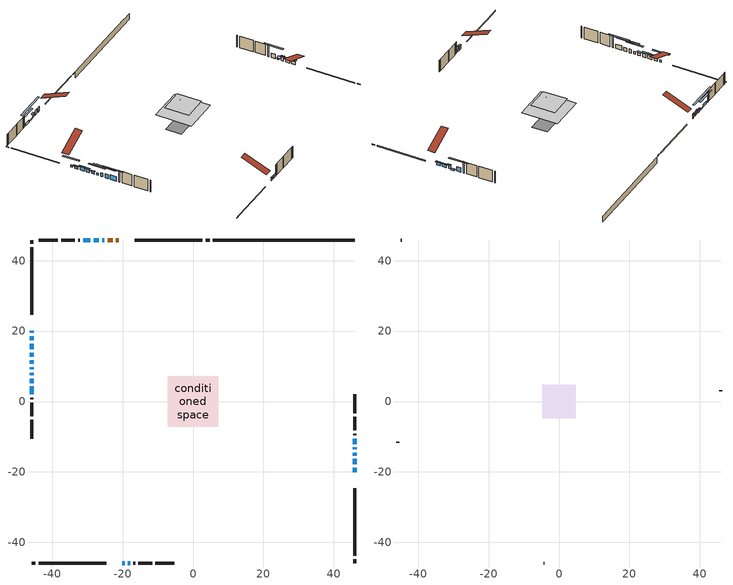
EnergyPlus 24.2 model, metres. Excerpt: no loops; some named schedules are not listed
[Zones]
conditioned space
 floor outside (Floor1 construction): -2.18,-2.18 -2.18,2.18 2.18,2.18 2.18,-2.18 z0.61
 floor outside (Floor2 construction): -0.61,-0.61 -0.61,0.61 0.61,0.61 0.61,-0.61 z0.61
 floor adiabatic (AdiabaticFloorConstruction): -7.11,-7.11 -7.11,7.11 7.11,7.11 7.11,-7.11 z3.05
 floor foundation (Slab1 construction): -7.05,-3.01 -7.05,3.01 7.05,3.01 7.05,-3.01 z-1.83
 wall outside (RimJoist1 construction): 4.72,45.88 3.6,45.88 / -45.88,-45.88 -44.76,-45.88 / -45.88,45.88 -45.88,44.76 / 45.88,-45.88 45.88,-44.76 z0.61:0.91
 wall outside (RimJoist2 construction): 2.67,45.88 -16.52,45.88 / -43.83,-45.88 -24.64,-45.88 / -45.88,43.83 -45.88,24.64 / 45.88,-43.83 45.88,-24.64 z0.61:0.91
 wall outside (AdiabaticWallConstruction 1): -21.1,45.88 -21.92,45.88 / -22.85,45.88 -24.27,45.88 z0.61:2.64
 wall outside (AdiabaticWallConstruction): -45.88,20.07 -45.88,19.5 z0.61:1.58; 45.88,-20.06 45.88,-18.79 / 45.88,-17.87 45.88,-16.32 / -20.07,-45.88 -19.43,-45.88 / -25.19,45.88 -25.83,45.88 z0.61:1.85; 45.88,-15.39 45.88,-14.55 / -45.88,16.41 -45.88,14.83 / -45.88,13.9 -45.88,12.66 / -45.88,8.2 -45.88,7.41 / -45.88,6.48 -45.88,5.24 z0.61:2.16; -18.5,-45.88 -17.87,-45.88 / -45.88,18.58 -45.88,17.33 / -45.88,11.73 -45.88,10.69 / -29.13,45.88 -31.22,45.88 / -45.88,9.76 -45.88,9.12 z0.61:1.65; 45.88,-13.62 45.88,-13.03 z0.61:0.87; -26.76,45.88 -28.21,45.88 z0.61:0.99; 45.88,-12.11 45.88,-10.56 / -45.88,4.31 -45.88,2.02 z0.61:2.44
 wall outside (Wall1 construction): -32.15,45.88 -32.64,45.88 / -16.94,-45.88 -16.45,-45.88 / -45.88,1.09 -45.88,0.61 / 45.88,-9.63 45.88,-9.14 z0.61:5.49
 wall outside (Wall2 construction): -33.56,45.88 -37.48,45.88 / -15.52,-45.88 -11.6,-45.88 / -45.88,-0.32 -45.88,-4.24 / 45.88,-8.22 45.88,-4.3 z0.61:5.49
 wall outside (Wall3 construction): -38.41,45.88 -43.81,45.88 / -10.67,-45.88 -5.28,-45.88 / -45.88,-5.17 -45.88,-10.57 / 45.88,-3.37 45.88,2.03 z0.61:5.49
 wall foundation (FoundationWall1 construction): 5.65,45.88,-1.83 5.65,45.88,0.61 41.86,45.88,0.61 41.86,45.88,0.47 45.88,45.88,0.47 45.88,45.88,-1.83
 window (WindowConstruction 16): -45.88,20.06 -45.88,19.51 z0.61:1.58
 window (WindowConstruction 6): 45.88,-20.06 45.88,-18.8 z0.61:1.85
 window (WindowConstruction 7): 45.88,-17.87 45.88,-16.32 z0.61:1.85
 window (WindowConstruction 8): 45.88,-15.39 45.88,-14.55 z0.61:2.16
 window (WindowConstruction 9): -20.06,-45.88 -19.43,-45.88 z0.61:1.85
 window (WindowConstruction 10): -18.5,-45.88 -17.87,-45.88 z0.61:1.65
 window (WindowConstruction 11): -45.88,18.58 -45.88,17.33 z0.61:1.65
 window (WindowConstruction 12): -45.88,16.4 -45.88,14.83 z0.61:2.16
 window (WindowConstruction 13): -45.88,13.9 -45.88,12.66 z0.61:2.16
 window (WindowConstruction 17): 45.88,-13.62 45.88,-13.04 z0.61:0.86
 window (WindowConstruction 14): -45.88,11.73 -45.88,10.69 z0.61:1.65
 window (WindowConstruction 15): -25.19,45.88 -25.83,45.88 z0.61:1.85
 window (WindowConstruction 18): -26.76,45.88 -28.21,45.88 z0.61:0.99
 window (WindowConstruction): 45.88,-12.11 45.88,-10.56 z0.61:2.44
 window (WindowConstruction 1): -29.14,45.88 -31.22,45.88 z0.61:1.65
 window (WindowConstruction 2): -45.88,9.76 -45.88,9.12 z0.61:1.65
 window (WindowConstruction 3): -45.88,8.2 -45.88,7.41 z0.61:2.16
 window (WindowConstruction 4): -45.88,6.48 -45.88,5.24 z0.61:2.16
 window (WindowConstruction 5): -45.88,4.31 -45.88,2.02 z0.61:2.44
 door (Door): -21.1,45.88 -21.92,45.88 z0.61:2.64
 door (Door 1): -22.85,45.88 -24.27,45.88 z0.61:2.64
 ceiling adiabatic (AdiabaticFloorConstruction): 7.11,-7.11 7.11,7.11 -7.11,7.11 -7.11,-7.11 z3.05
attic - vented
 floor to conditioned space (Floor3 construction Reversed): -4.75,-4.75 -4.75,4.75 4.75,4.75 4.75,-4.75 z5.49
 floor to conditioned space (Floor4 construction Reversed): -2.18,-2.18 -2.18,2.18 2.18,2.18 2.18,-2.18 z5.49
 wall outside (Wall4 construction): -44.74,45.88 -44.95,45.88 / -4.35,-45.88 -4.14,-45.88 / -45.88,-11.5 -45.88,-11.71 / 45.88,2.96 45.88,3.17 z0.61:5.49
 roof outside (Roof1 construction): -20.17,45.88,5.49 -20.17,35.84,9.67 -17.45,35.84,9.67 -17.45,45.88,5.49; -20.99,-45.88,5.49 -20.99,-35.84,9.67 -23.71,-35.84,9.67 -23.71,-45.88,5.49; -45.88,20.99,5.49 -35.84,20.99,9.67 -35.84,23.71,9.67 -45.88,23.71,5.49; 45.88,-20.99,5.49 35.84,-20.99,9.67 35.84,-23.71,9.67 45.88,-23.71,5.49
shading: -45.88,16.46 -45.88,23.11 -46.49,23.11 -46.49,16.46 z4.63; 45.88,-18.5 45.88,-20.36 46.49,-20.36 46.49,-18.5 z2.15; 45.88,-16.02 45.88,-18.17 46.49,-18.17 46.49,-16.02 z2.15; 45.88,-14.25 45.88,-15.69 46.49,-15.69 46.49,-14.25 z2.46; -19.13,-45.88 -20.36,-45.88 -20.36,-46.49 -19.13,-46.49 z2.15; -17.57,-45.88 -18.8,-45.88 -18.8,-46.49 -17.57,-46.49 z1.95; -45.88,17.04 -45.88,18.88 -46.49,18.88 -46.49,17.04 z1.95; -45.88,14.53 -45.88,16.7 -46.49,16.7 -46.49,14.53 z2.46; -45.88,12.36 -45.88,14.2 -46.49,14.2 -46.49,12.36 z2.46; 45.88,-12.74 45.88,-13.92 47.1,-13.92 47.1,-12.74 z1.16; -45.88,10.39 -45.88,12.03 -46.49,12.03 -46.49,10.39 z1.95; -26.13,45.88 -24.9,45.88 -24.9,46.49 -26.13,46.49 z2.15; -33.7,45.88 -21.27,45.88 -21.27,46.49 -33.7,46.49 z6.48; 45.88,-7.51 45.88,-15.16 46.49,-15.16 46.49,-7.51 z5.49; -34.27,45.88 -26.08,45.88 -26.08,46.49 -34.27,46.49 z4.7; -45.88,6.07 -45.88,12.81 -46.49,12.81 -46.49,6.07 z4.7; -45.88,4.36 -45.88,11.25 -46.49,11.25 -46.49,4.36 z5.21; -45.88,2.18 -45.88,9.53 -46.49,9.53 -46.49,2.18 z5.21; -45.88,-1.03 -45.88,7.36 -46.49,7.36 -46.49,-1.03 z5.49
[Building]
Building 1: Terrain=Suburbs
[Site:Location]
Calgary Intl AP_AB: Latitude {deg}=51.11; Longitude {deg}=-114.02; Time Zone {hr}=-7; Elevation {m}=1084; Keep Site Location Information=Yes
[Site:GroundTemperature:Shallow]
0.326196, -1.55603, -1.70677, -0.813554, 2.7722, 6.34125, 9.43543, 11.3955, 11.562, 9.96783, 6.95256, 3.49299
[Site:WaterMainsTemperature]
Calculation Method=Schedule; Temperature Schedule=mains temperature schedule
[Material] Roughness=Rough; Thermal Absorptance=0.9
Name | Thickness {m} | Conductivity {W/m-K} | Density {kg/m3} | Specific Heat {J/kg-K} | Solar Absorptance | Visible Absorptance
asphalt or fiberglass shingles | 0.00635 | 0.162714 | 1121.4 | 1465.45 | 0.4 | 0.4
ceiling loosefill ins | 0.338667 | 0.0480833 | 16.02 | 1046.75 | 0.7 | 0.7
ceiling stud and cavity | 0.1397 | 0.261837 | 65.682 | 1177.47 | 0.7 | 0.7
ceiling stud and cavity 1 | 0.1397 | 0.313582 | 65.682 | 1177.47 | 0.7 | 0.7
concrete 4.0 in. | 0.1016 | 1.803125 | 2242.8 | 837.4 | 0.7 | 0.7
concrete 8.0 in. | 0.2032 | 1.803125 | 2242.8 | 837.4 | 0.7 | 0.7
door material | 0.04445 | 0.0639163 | 512.64 | 1214.23 | 0.7 | 0.7
exterior vertical ins | 0.0783861 | 0.029427 | 32.04 | 1214.23 | 0.7 | 0.7
floor covering | 0.0127 | 0.0433444 | 54.468 | 1339.84 | 0.6 | 0.6
floor rigid ins | 0.103632 | 0.029427 | 32.04 | 1214.23 | 0.7 | 0.7
floor rigid ins 1; wall rigid ins 1 | 0.512978 | 0.029427 | 32.04 | 1214.23 | 0.7 | 0.7
floor stud and cavity | 0.1397 | 0.144989 | 92.3553 | 1139.71 | 0.7 | 0.7
floor stud and cavity 1 | 0.1397 | 0.136039 | 92.3553 | 1139.71 | 0.7 | 0.7
floor stud and cavity 2 | 0.1397 | 1.75129 | 37.0049 | 1207.88 | 0.7 | 0.7
furniture material conditioned space 1 | 0.1524 | 0.115458 | 640.8 | 1214.23 | 0.6 | 0.6
gypsum board | 0.0127 | 0.160291 | 801 | 837.4 | 0.6 | 0.6
gypsum board 1 | 0.0127 | 0.160291 | 801 | 837.4 | 0.7 | 0.7
osb sheathing 0.5 in. | 0.0127 | 0.115458 | 512.64 | 1214.23 | 0.7 | 0.7
osb sheathing 0.75 in. | 0.01905 | 0.115458 | 512.64 | 1214.23 | 0.7 | 0.7
osb sheathing 2.0 in. | 0.0508 | 0.115458 | 512.64 | 1214.23 | 0.7 | 0.7
rim joist stud and cavity | 0.0508 | 0.0300339 | 125.044 | 1163.47 | 0.6 | 0.6
rim joist stud and cavity 1 | 0.0508 | 0.0296634 | 125.044 | 1163.47 | 0.6 | 0.6
wall rigid ins | 0.051816 | 0.029427 | 32.04 | 1214.23 | 0.7 | 0.7
wall stud and cavity | 0.1397 | 0.0850358 | 139.0536 | 1170.24 | 0.7 | 0.7
wall stud and cavity 1 | 0.1397 | 0.246398 | 139.0536 | 1170.24 | 0.7 | 0.7
wall stud and cavity 2 | 0.1397 | 0.232668 | 139.0536 | 1170.24 | 0.7 | 0.7
wall stud and cavity 3 | 0.0889 | 6.9971 | 50.32683 | 1063.81 | 0.6 | 0.6
wall stud and cavity 4 | 0.0889 | 0.380278 | 52.3479 | 1209.89 | 0.7 | 0.7
wall stud and cavity 5 | 0.0889 | 0.391764 | 83.0341 | 1211.67 | 0.7 | 0.7
wood siding | 0.0254 | 0.102417 | 544.68 | 1172.36 | 0.4 | 0.4
wood siding 1 | 0.00254 | 0.102417 | 544.68 | 1172.36 | 0.4 | 0.4
wood siding 2; wood siding 3; wood siding 4 | 0.0254 | 0.102417 | 544.68 | 1172.36 | 0.7 | 0.7
[WindowMaterial:SimpleGlazingSystem]
Name | U-Factor {W/m2-K} | Solar Heat Gain Coefficient
WindowMaterial | 1.66138 | 0.42
WindowMaterial 1 | 1.78857 | 0.38
WindowMaterial 10 | 1.64265 | 0.43
WindowMaterial 11 | 1.73406 | 0.4
WindowMaterial 12 | 1.98219 | 0.3
WindowMaterial 13 | 2.04011 | 0.3
WindowMaterial 2 | 1.89191 | 0.35
WindowMaterial 3 | 1.79198 | 0.38
WindowMaterial 4 | 1.59381 | 0.45
WindowMaterial 5 | 1.62277 | 0.44
WindowMaterial 6 | 1.8692 | 0.35
WindowMaterial 7 | 1.70737 | 0.41
WindowMaterial 8 | 1.635264 | 0.43
WindowMaterial 9 | 1.76245 | 0.39
[Construction]
AdiabaticFloorConstruction: floor stud and cavity 2, floor rigid ins 1, osb sheathing 0.75 in., floor covering
AdiabaticWallConstruction: wood siding 3, wall rigid ins 1, wall stud and cavity 4, gypsum board
AdiabaticWallConstruction 1: wood siding 4, wall rigid ins 1, wall stud and cavity 4, gypsum board
Door; Door 1: door material
Floor1 construction: floor stud and cavity, floor rigid ins, osb sheathing 0.75 in., floor covering
Floor2 construction: floor stud and cavity 1, floor rigid ins, osb sheathing 0.75 in., floor covering
Floor3 construction Reversed: gypsum board, ceiling stud and cavity, ceiling loosefill ins
Floor4 construction Reversed: gypsum board, ceiling stud and cavity 1, ceiling loosefill ins
FoundationWall1 construction: concrete 8.0 in., gypsum board 1
furniture construction conditioned space 1: furniture material conditioned space 1
PartitionWallConstruction: gypsum board, wall stud and cavity 5, gypsum board
RimJoist1 construction: wood siding 2, osb sheathing 2.0 in., rim joist stud and cavity
RimJoist2 construction: wood siding 2, osb sheathing 2.0 in., rim joist stud and cavity 1
Roof1 construction: asphalt or fiberglass shingles
Slab1 construction: concrete 4.0 in.
Wall1 construction: wood siding, osb sheathing 0.5 in., wall stud and cavity, gypsum board
Wall2 construction: wood siding, wall rigid ins, osb sheathing 0.5 in., wall stud and cavity 1, gypsum board
Wall3 construction: wood siding, wall rigid ins, osb sheathing 0.5 in., wall stud and cavity 2, gypsum board
Wall4 construction: wood siding 1, wall stud and cavity 3
WindowConstruction: WindowMaterial
WindowConstruction 1: WindowMaterial 1
WindowConstruction 10; WindowConstruction 2: WindowMaterial 2
WindowConstruction 11: WindowMaterial 9
WindowConstruction 12; WindowConstruction 3: WindowMaterial 3
WindowConstruction 13; WindowConstruction 4: WindowMaterial 4
WindowConstruction 14: WindowMaterial 10
WindowConstruction 15; WindowConstruction 6; WindowConstruction 9: WindowMaterial 6
WindowConstruction 16: WindowMaterial 11
WindowConstruction 17: WindowMaterial 12
WindowConstruction 18: WindowMaterial 13
WindowConstruction 5: WindowMaterial 5
WindowConstruction 7: WindowMaterial 7
WindowConstruction 8: WindowMaterial 8
[Zone] Multiplier=1; Part of Total Floor Area=Yes
Name | Volume {m3}
attic - vented | 73.109
conditioned space | 753
[Space]
Name | Zone | Volume {m3}
attic - vented 1 | attic - vented | 73.109
conditioned space 1 | conditioned space | 753
[ZoneInfiltration:EffectiveLeakageArea]
infil attic - vented 1: Zone or Space=attic - vented 1; Schedule=Always On Discrete; Effective Air Leakage Area {cm2}=3742.63; Stack Coefficient=0.00062997; Wind Coefficient=1.69582e-05
[ZoneMixing]
whole house fan mix: Zone or Space=attic - vented; Schedule=Always On Continuous; Design Flow Rate Calculation Method=Flow/Zone; Design Flow Rate {m3/s}=0; Source Zone or Space=conditioned space
[SurfaceProperty:ExposedFoundationPerimeter]
Slab1: Exposed Perimeter Calculation Method=TotalExposedPerimeter; Total Exposed Perimeter {m}=40.234
[InternalMass] Zone or ZoneList=conditioned space; Space or SpaceList=conditioned space 1
Name | Construction | Surface Area {m2}
furniture mass conditioned space 1 | furniture construction conditioned space 1 | 123.1
partition wall mass | PartitionWallConstruction | 307.751
[Lights]
interior lighting: Zone or ZoneList or Space or SpaceList=conditioned space 1; Schedule=interior lighting schedule; Design Level Calculation Method=LightingLevel; Lighting Level {W}=343.2; Return Air Fraction=0; Fraction Radiant=0.6; Fraction Visible=0.2; Fraction Replaceable=1
[People]
occupants: Zone or ZoneList or Space or SpaceList=conditioned space 1; Number of People Schedule=occupants schedule; Number of People Calculation Method=People; Number of People=3; Fraction Radiant=0.314171; Sensible Heat Fraction=0.56303; Activity Level Schedule=occupants activity schedule; Carbon Dioxide Generation Rate {m3/s-W}=0; Enable ASHRAE 55 Comfort Warnings=No; Mean Radiant Temperature Calculation Type=EnclosureAveraged
[ElectricEquipment] Zone or ZoneList or Space or SpaceList=conditioned space 1; Design Level Calculation Method=EquipmentLevel
Name | Schedule | Design Level {W} | Fraction Latent | Fraction Radiant | Fraction Lost
clothes dryer | clothes dryer schedule | 140.772 | 0.015 | 0.081 | 0.85
clothes washer | clothes washer schedule | 32.1985 | 0.03 | 0.162 | 0.7
cooking range | cooking range schedule | 215.147 | 0.08 | 0.432 | 0.2
dishwasher | dishwasher schedule | 66.8632 | 0.3 | 0.18 | 0.4
fridge | fridge schedule | 72.9452 | 0 | 0.6 | 0
mech vent bath fan 0 | mech vent bath fan 0 schedule | 50.2 | 0 | 0 | 1
mech vent bath fan 1 | mech vent bath fan 1 schedule | 50.2 | 0 | 0 | 1
mech vent house fan | mech vent house fan schedule | 26.3 | 0 | 0 | 1
mech vent house fan cfis | mech vent house fan cfis schedule | 0 | 0 | 0 | 0
mech vent range fan 0 | mech vent range fan 0 schedule | 57 | 0 | 0 | 1
misc plug loads | misc plug loads schedule | 494.7 | 0.045 | 0.513 | 0.1
whole house fan | Always On Discrete | 0 | 0 | 0 | 1
[OtherEquipment] Zone or ZoneList or Space or SpaceList=conditioned space 1; Design Level Calculation Method=EquipmentLevel
Name | Fuel Type | Schedule | Design Level {W} | Fraction Latent | Fraction Radiant | Fraction Lost
clothes dryer 1 | Electricity | clothes dryer schedule | 0 | 0.015 | 0.081 | 0.85
cooking range 1 | Electricity | cooking range schedule | 0 | 0.08 | 0.432 | 0.2
general water use latent | None | general water use schedule | 62.594 | 1 | 0 | 0
general water use sensible | None | general water use schedule | -61.6891 | 0 | 0.6 | 0
mech vent house fan latent load | None | Always On Discrete | 0 | 1 | 0 | 0
mech vent house fan sensible load | None | Always On Discrete | 0 | 0 | 0 | 0
water heater energy adjustment1 | NaturalGas | Always On Discrete | 0.01 | 0 | 0 | 1
[ZoneInfiltration:DesignFlowRate] Zone or ZoneList or Space or SpaceList=conditioned space 1; Schedule=Always On Discrete; Design Flow Rate Calculation Method=Flow/Zone; Design Flow Rate {m3/s}=0
infil flow; natural vent flow; whole house fan flow
[Foundation:Kiva]
Foundation Kiva 1: Initial Indoor Air Temperature {C}=18; Wall Height Above Grade {m}=0.609996; Wall Depth Below Slab {m}=0.2032; Custom Block Material Name 1=exterior vertical ins; Custom Block Depth 1 {m}=2.43998; Custom Block X Position 1 {m}=0.2159; Custom Block Z Position 1 {m}=0
[Foundation:Kiva:Settings]
Soil Conductivity {W/m-K}=0.849921; Soil Density {kg/m3}=1842.3; Soil Specific Heat {J/kg-K}=418.7; Ground Solar Absorptivity=0.9; Ground Thermal Absorptivity=0.9; Ground Surface Roughness {m}=0.03; Far-Field Width {m}=40; Deep-Ground Boundary Condition=ZeroFlux; Deep-Ground Depth {m}=40; Minimum Cell Dimension {m}=0.2; Maximum Cell Growth Coefficient=3; Simulation Timestep=Timestep
[Exterior:Lights]
exterior lighting: Schedule=exterior lighting schedule; Design Level {W}=75.6
[Schedule:Constant]
Name | Hourly Value
Always On Continuous; mech vent house fan schedule; mech vent house fan cfis schedule; Always On Discrete | 1
occupants activity schedule | 117.228
fridge schedule | 0
[Schedule:Week:Daily]
interior lighting schedule Week Rule - Jan1-Jan27: interior lighting schedule day, interior lighting schedule day, interior lighting schedule day, interior lighting schedule day, interior lighting schedule day, interior lighting schedule day, interior lighting schedule day, interior lighting schedule default day, interior lighting schedule default day, interior lighting schedule default day, interior lighting schedule default day, interior lighting schedule default day
interior lighting schedule Week Rule - Jan28-Feb3: interior lighting schedule day, interior lighting schedule day, interior lighting schedule day, interior lighting schedule day, interior lighting schedule day 1, interior lighting schedule day 1, interior lighting schedule day 1, interior lighting schedule default day, interior lighting schedule default day, interior lighting schedule default day, interior lighting schedule default day, interior lighting schedule default day
interior lighting schedule Week Rule - Feb4-Feb24: interior lighting schedule day 1, interior lighting schedule day 1, interior lighting schedule day 1, interior lighting schedule day 1, interior lighting schedule day 1, interior lighting schedule day 1, interior lighting schedule day 1, interior lighting schedule default day, interior lighting schedule default day, interior lighting schedule default day, interior lighting schedule default day, interior lighting schedule default day
interior lighting schedule Week Rule - Feb25-Mar3: interior lighting schedule day 1, interior lighting schedule day 1, interior lighting schedule day 1, interior lighting schedule day 1, interior lighting schedule day 2, interior lighting schedule day 2, interior lighting schedule day 2, interior lighting schedule default day, interior lighting schedule default day, interior lighting schedule default day, interior lighting schedule default day, interior lighting schedule default day
interior lighting schedule Week Rule - Mar4-Mar31: interior lighting schedule day 2, interior lighting schedule day 2, interior lighting schedule day 2, interior lighting schedule day 2, interior lighting schedule day 2, interior lighting schedule day 2, interior lighting schedule day 2, interior lighting schedule default day, interior lighting schedule default day, interior lighting schedule default day, interior lighting schedule default day, interior lighting schedule default day
interior lighting schedule Week Rule - Apr1-Apr28: interior lighting schedule day 3, interior lighting schedule day 3, interior lighting schedule day 3, interior lighting schedule day 3, interior lighting schedule day 3, interior lighting schedule day 3, interior lighting schedule day 3, interior lighting schedule default day, interior lighting schedule default day, interior lighting schedule default day, interior lighting schedule default day, interior lighting schedule default day
interior lighting schedule Week Rule - Apr29-May5: interior lighting schedule day 3, interior lighting schedule day 3, interior lighting schedule day 4, interior lighting schedule day 4, interior lighting schedule day 4, interior lighting schedule day 4, interior lighting schedule day 4, interior lighting schedule default day, interior lighting schedule default day, interior lighting schedule default day, interior lighting schedule default day, interior lighting schedule default day
interior lighting schedule Week Rule - May6-May26: interior lighting schedule day 4, interior lighting schedule day 4, interior lighting schedule day 4, interior lighting schedule day 4, interior lighting schedule day 4, interior lighting schedule day 4, interior lighting schedule day 4, interior lighting schedule default day, interior lighting schedule default day, interior lighting schedule default day, interior lighting schedule default day, interior lighting schedule default day
interior lighting schedule Week Rule - May27-Jun2: interior lighting schedule day 4, interior lighting schedule day 4, interior lighting schedule day 4, interior lighting schedule day 4, interior lighting schedule day 4, interior lighting schedule day 5, interior lighting schedule day 5, interior lighting schedule default day, interior lighting schedule default day, interior lighting schedule default day, interior lighting schedule default day, interior lighting schedule default day
interior lighting schedule Week Rule - Jun3-Jun30: interior lighting schedule day 5, interior lighting schedule day 5, interior lighting schedule day 5, interior lighting schedule day 5, interior lighting schedule day 5, interior lighting schedule day 5, interior lighting schedule day 5, interior lighting schedule default day, interior lighting schedule default day, interior lighting schedule default day, interior lighting schedule default day, interior lighting schedule default day
interior lighting schedule Week Rule - Jul1-Jul28: interior lighting schedule day 6, interior lighting schedule day 6, interior lighting schedule day 6, interior lighting schedule day 6, interior lighting schedule day 6, interior lighting schedule day 6, interior lighting schedule day 6, interior lighting schedule default day, interior lighting schedule default day, interior lighting schedule default day, interior lighting schedule default day, interior lighting schedule default day
interior lighting schedule Week Rule - Jul29-Aug4: interior lighting schedule day 6, interior lighting schedule day 6, interior lighting schedule day 6, interior lighting schedule day 7, interior lighting schedule day 7, interior lighting schedule day 7, interior lighting schedule day 7, interior lighting schedule default day, interior lighting schedule default day, interior lighting schedule default day, interior lighting schedule default day, interior lighting schedule default day
interior lighting schedule Week Rule - Aug5-Aug25: interior lighting schedule day 7, interior lighting schedule day 7, interior lighting schedule day 7, interior lighting schedule day 7, interior lighting schedule day 7, interior lighting schedule day 7, interior lighting schedule day 7, interior lighting schedule default day, interior lighting schedule default day, interior lighting schedule default day, interior lighting schedule default day, interior lighting schedule default day
interior lighting schedule Week Rule - Aug26-Sep1: interior lighting schedule day 7, interior lighting schedule day 7, interior lighting schedule day 7, interior lighting schedule day 7, interior lighting schedule day 7, interior lighting schedule day 7, interior lighting schedule day 8, interior lighting schedule default day, interior lighting schedule default day, interior lighting schedule default day, interior lighting schedule default day, interior lighting schedule default day
interior lighting schedule Week Rule - Sep2-Sep29: interior lighting schedule day 8, interior lighting schedule day 8, interior lighting schedule day 8, interior lighting schedule day 8, interior lighting schedule day 8, interior lighting schedule day 8, interior lighting schedule day 8, interior lighting schedule default day, interior lighting schedule default day, interior lighting schedule default day, interior lighting schedule default day, interior lighting schedule default day
interior lighting schedule Week Rule - Sep30-Oct6: interior lighting schedule day 8, interior lighting schedule day 9, interior lighting schedule day 9, interior lighting schedule day 9, interior lighting schedule day 9, interior lighting schedule day 9, interior lighting schedule day 9, interior lighting schedule default day, interior lighting schedule default day, interior lighting schedule default day, interior lighting schedule default day, interior lighting schedule default day
interior lighting schedule Week Rule - Oct7-Oct27: interior lighting schedule day 9, interior lighting schedule day 9, interior lighting schedule day 9, interior lighting schedule day 9, interior lighting schedule day 9, interior lighting schedule day 9, interior lighting schedule day 9, interior lighting schedule default day, interior lighting schedule default day, interior lighting schedule default day, interior lighting schedule default day, interior lighting schedule default day
interior lighting schedule Week Rule - Oct28-Nov3: interior lighting schedule day 9, interior lighting schedule day 9, interior lighting schedule day 9, interior lighting schedule day 9, interior lighting schedule day 10, interior lighting schedule day 10, interior lighting schedule day 10, interior lighting schedule default day, interior lighting schedule default day, interior lighting schedule default day, interior lighting schedule default day, interior lighting schedule default day
interior lighting schedule Week Rule - Nov4-Nov24: interior lighting schedule day 10, interior lighting schedule day 10, interior lighting schedule day 10, interior lighting schedule day 10, interior lighting schedule day 10, interior lighting schedule day 10, interior lighting schedule day 10, interior lighting schedule default day, interior lighting schedule default day, interior lighting schedule default day, interior lighting schedule default day, interior lighting schedule default day
interior lighting schedule Week Rule - Nov25-Dec1: interior lighting schedule day 10, interior lighting schedule day 10, interior lighting schedule day 10, interior lighting schedule day 10, interior lighting schedule day 10, interior lighting schedule day 10, interior lighting schedule day 11, interior lighting schedule default day, interior lighting schedule default day, interior lighting schedule default day, interior lighting schedule default day, interior lighting schedule default day
interior lighting schedule Week Rule - Dec2-Dec31: interior lighting schedule day 11, interior lighting schedule day 11, interior lighting schedule day 11, interior lighting schedule day 11, interior lighting schedule day 11, interior lighting schedule day 11, interior lighting schedule day 11, interior lighting schedule default day, interior lighting schedule default day, interior lighting schedule default day, interior lighting schedule default day, interior lighting schedule default day
occupants schedule Week Rule - Jan1-Dec31: occupants schedule day, occupants schedule day, occupants schedule day, occupants schedule day, occupants schedule day, occupants schedule day, occupants schedule day, occupants schedule default day, occupants schedule default day, occupants schedule default day, occupants schedule default day, occupants schedule default day
clothes dryer schedule Week Rule - Jan1-Dec31: clothes dryer schedule day, clothes dryer schedule day, clothes dryer schedule day, clothes dryer schedule day, clothes dryer schedule day, clothes dryer schedule day, clothes dryer schedule day, clothes dryer schedule default day, clothes dryer schedule default day, clothes dryer schedule default day, clothes dryer schedule default day, clothes dryer schedule default day
clothes washer schedule Week Rule - Jan1-Dec31: clothes washer schedule day, clothes washer schedule day, clothes washer schedule day, clothes washer schedule day, clothes washer schedule day, clothes washer schedule day, clothes washer schedule day, clothes washer schedule default day, clothes washer schedule default day, clothes washer schedule default day, clothes washer schedule default day, clothes washer schedule default day
cooking range schedule Week Rule - Jan1-Dec31: cooking range schedule day, cooking range schedule day, cooking range schedule day, cooking range schedule day, cooking range schedule day, cooking range schedule day, cooking range schedule day, cooking range schedule default day, cooking range schedule default day, cooking range schedule default day, cooking range schedule default day, cooking range schedule default day
dishwasher schedule Week Rule - Jan1-Dec31: dishwasher schedule day, dishwasher schedule day, dishwasher schedule day, dishwasher schedule day, dishwasher schedule day, dishwasher schedule day, dishwasher schedule day, dishwasher schedule default day, dishwasher schedule default day, dishwasher schedule default day, dishwasher schedule default day, dishwasher schedule default day
mech vent bath fan 0 schedule Week Rule - Jan1-Dec31: mech vent bath fan 0 schedule day, mech vent bath fan 0 schedule day, mech vent bath fan 0 schedule day, mech vent bath fan 0 schedule day, mech vent bath fan 0 schedule day, mech vent bath fan 0 schedule day, mech vent bath fan 0 schedule day, mech vent bath fan 0 schedule default day, mech vent bath fan 0 schedule default day, mech vent bath fan 0 schedule default day, mech vent bath fan 0 schedule default day, mech vent bath fan 0 schedule default day
mech vent bath fan 1 schedule Week Rule - Jan1-Dec31: mech vent bath fan 1 schedule day, mech vent bath fan 1 schedule day, mech vent bath fan 1 schedule day, mech vent bath fan 1 schedule day, mech vent bath fan 1 schedule day, mech vent bath fan 1 schedule day, mech vent bath fan 1 schedule day, mech vent bath fan 1 schedule default day, mech vent bath fan 1 schedule default day, mech vent bath fan 1 schedule default day, mech vent bath fan 1 schedule default day, mech vent bath fan 1 schedule default day
mech vent range fan 0 schedule Week Rule - Jan1-Dec31: mech vent range fan 0 schedule day, mech vent range fan 0 schedule day, mech vent range fan 0 schedule day, mech vent range fan 0 schedule day, mech vent range fan 0 schedule day, mech vent range fan 0 schedule day, mech vent range fan 0 schedule day, mech vent range fan 0 schedule default day, mech vent range fan 0 schedule default day, mech vent range fan 0 schedule default day, mech vent range fan 0 schedule default day, mech vent range fan 0 schedule default day
misc plug loads schedule Week Rule - Jan1-Dec31: misc plug loads schedule day, misc plug loads schedule day, misc plug loads schedule day, misc plug loads schedule day, misc plug loads schedule day, misc plug loads schedule day, misc plug loads schedule day, misc plug loads schedule default day, misc plug loads schedule default day, misc plug loads schedule default day, misc plug loads schedule default day, misc plug loads schedule default day
general water use schedule Week Rule - Jan1-Dec31: general water use schedule day, general water use schedule day, general water use schedule day, general water use schedule day, general water use schedule day, general water use schedule day, general water use schedule day, general water use schedule default day, general water use schedule default day, general water use schedule default day, general water use schedule default day, general water use schedule default day
exterior lighting schedule Week Rule - Jan1-Jan27: exterior lighting schedule day, exterior lighting schedule day, exterior lighting schedule day, exterior lighting schedule day, exterior lighting schedule day, exterior lighting schedule day, exterior lighting schedule day, exterior lighting schedule default day, exterior lighting schedule default day, exterior lighting schedule default day, exterior lighting schedule default day, exterior lighting schedule default day
exterior lighting schedule Week Rule - Jan28-Feb3: exterior lighting schedule day, exterior lighting schedule day, exterior lighting schedule day, exterior lighting schedule day, exterior lighting schedule day 1, exterior lighting schedule day 1, exterior lighting schedule day 1, exterior lighting schedule default day, exterior lighting schedule default day, exterior lighting schedule default day, exterior lighting schedule default day, exterior lighting schedule default day
exterior lighting schedule Week Rule - Feb4-Feb24: exterior lighting schedule day 1, exterior lighting schedule day 1, exterior lighting schedule day 1, exterior lighting schedule day 1, exterior lighting schedule day 1, exterior lighting schedule day 1, exterior lighting schedule day 1, exterior lighting schedule default day, exterior lighting schedule default day, exterior lighting schedule default day, exterior lighting schedule default day, exterior lighting schedule default day
exterior lighting schedule Week Rule - Feb25-Mar3: exterior lighting schedule day 1, exterior lighting schedule day 1, exterior lighting schedule day 1, exterior lighting schedule day 1, exterior lighting schedule day 2, exterior lighting schedule day 2, exterior lighting schedule day 2, exterior lighting schedule default day, exterior lighting schedule default day, exterior lighting schedule default day, exterior lighting schedule default day, exterior lighting schedule default day
exterior lighting schedule Week Rule - Mar4-Mar31: exterior lighting schedule day 2, exterior lighting schedule day 2, exterior lighting schedule day 2, exterior lighting schedule day 2, exterior lighting schedule day 2, exterior lighting schedule day 2, exterior lighting schedule day 2, exterior lighting schedule default day, exterior lighting schedule default day, exterior lighting schedule default day, exterior lighting schedule default day, exterior lighting schedule default day
exterior lighting schedule Week Rule - Apr1-Apr28: exterior lighting schedule day 3, exterior lighting schedule day 3, exterior lighting schedule day 3, exterior lighting schedule day 3, exterior lighting schedule day 3, exterior lighting schedule day 3, exterior lighting schedule day 3, exterior lighting schedule default day, exterior lighting schedule default day, exterior lighting schedule default day, exterior lighting schedule default day, exterior lighting schedule default day
[Schedule:Year]
interior lighting schedule: interior lighting schedule Week Rule - Jan1-Jan27, 1, 1, 1, 27, interior lighting schedule Week Rule - Jan28-Feb3, 1, 28, 2, 3, interior lighting schedule Week Rule - Feb4-Feb24, 2, 4, 2, 24, interior lighting schedule Week Rule - Feb25-Mar3, 2, 25, 3, 3, interior lighting schedule Week Rule - Mar4-Mar31, 3, 4, 3, 31, interior lighting schedule Week Rule - Apr1-Apr28, 4, 1, 4, 28, interior lighting schedule Week Rule - Apr29-May5, 4, 29, 5, 5, interior lighting schedule Week Rule - May6-May26, 5, 6, 5, 26, interior lighting schedule Week Rule - May27-Jun2, 5, 27, 6, 2, interior lighting schedule Week Rule - Jun3-Jun30, 6, 3, 6, 30, interior lighting schedule Week Rule - Jul1-Jul28, 7, 1, 7, 28, interior lighting schedule Week Rule - Jul29-Aug4, 7, 29, 8, 4, interior lighting schedule Week Rule - Aug5-Aug25, 8, 5, 8, 25, interior lighting schedule Week Rule - Aug26-Sep1, 8, 26, 9, 1, interior lighting schedule Week Rule - Sep2-Sep29, 9, 2, 9, 29, interior lighting schedule Week Rule - Sep30-Oct6, 9, 30, 10, 6, interior lighting schedule Week Rule - Oct7-Oct27, 10, 7, 10, 27, interior lighting schedule Week Rule - Oct28-Nov3, 10, 28, 11, 3, interior lighting schedule Week Rule - Nov4-Nov24, 11, 4, 11, 24, interior lighting schedule Week Rule - Nov25-Dec1, 11, 25, 12, 1, interior lighting schedule Week Rule - Dec2-Dec31, 12, 2, 12, 31
occupants schedule: occupants schedule Week Rule - Jan1-Dec31, 1, 1, 12, 31
clothes dryer schedule: clothes dryer schedule Week Rule - Jan1-Dec31, 1, 1, 12, 31
clothes washer schedule: clothes washer schedule Week Rule - Jan1-Dec31, 1, 1, 12, 31
cooking range schedule: cooking range schedule Week Rule - Jan1-Dec31, 1, 1, 12, 31
dishwasher schedule: dishwasher schedule Week Rule - Jan1-Dec31, 1, 1, 12, 31
mech vent bath fan 0 schedule: mech vent bath fan 0 schedule Week Rule - Jan1-Dec31, 1, 1, 12, 31
mech vent bath fan 1 schedule: mech vent bath fan 1 schedule Week Rule - Jan1-Dec31, 1, 1, 12, 31
mech vent range fan 0 schedule: mech vent range fan 0 schedule Week Rule - Jan1-Dec31, 1, 1, 12, 31
misc plug loads schedule: misc plug loads schedule Week Rule - Jan1-Dec31, 1, 1, 12, 31
general water use schedule: general water use schedule Week Rule - Jan1-Dec31, 1, 1, 12, 31
exterior lighting schedule: exterior lighting schedule Week Rule - Jan1-Jan27, 1, 1, 1, 27, exterior lighting schedule Week Rule - Jan28-Feb3, 1, 28, 2, 3, exterior lighting schedule Week Rule - Feb4-Feb24, 2, 4, 2, 24, exterior lighting schedule Week Rule - Feb25-Mar3, 2, 25, 3, 3, exterior lighting schedule Week Rule - Mar4-Mar31, 3, 4, 3, 31, exterior lighting schedule Week Rule - Apr1-Apr28, 4, 1, 4, 28, exterior lighting schedule Week Rule - Apr29-May5, 4, 29, 5, 5, exterior lighting schedule Week Rule - May6-May26, 5, 6, 5, 26, exterior lighting schedule Week Rule - May27-Jun2, 5, 27, 6, 2, exterior lighting schedule Week Rule - Jun3-Jun30, 6, 3, 6, 30, exterior lighting schedule Week Rule - Jul1-Jul28, 7, 1, 7, 28, exterior lighting schedule Week Rule - Jul29-Aug4, 7, 29, 8, 4, exterior lighting schedule Week Rule - Aug5-Aug25, 8, 5, 8, 25, exterior lighting schedule Week Rule - Aug26-Sep1, 8, 26, 9, 1, exterior lighting schedule Week Rule - Sep2-Sep29, 9, 2, 9, 29, exterior lighting schedule Week Rule - Sep30-Oct6, 9, 30, 10, 6, exterior lighting schedule Week Rule - Oct7-Oct27, 10, 7, 10, 27, exterior lighting schedule Week Rule - Oct28-Nov3, 10, 28, 11, 3, exterior lighting schedule Week Rule - Nov4-Nov24, 11, 4, 11, 24, exterior lighting schedule Week Rule - Nov25-Dec1, 11, 25, 12, 1, exterior lighting schedule Week Rule - Dec2-Dec31, 12, 2, 12, 31
[Schedule:Compact]
mains temperature schedule: Through: 01/01, For: AllDays, Until: 24:00, 5.30611, Through: 01/02, For: AllDays, Until: 24:00, 5.24556, Through: 01/03, For: AllDays, Until: 24:00, 5.18611, Through: 01/04, For: AllDays, Until: 24:00, 5.12778, Through: 01/05, For: AllDays, Until: 24:00, 5.07, Through: 01/06, For: AllDays, Until: 24:00, 5.01278, Through: 01/07, For: AllDays, Until: 24:00, 4.95722, Through: 01/08, For: AllDays, Until: 24:00, 4.90222, Through: 01/09, For: AllDays, Until: 24:00, 4.84778, Through: 01/10, For: AllDays, Until: 24:00, 4.795, Through: 01/11, For: AllDays, Until: 24:00, 4.74278, Through: 01/12, For: AllDays, Until: 24:00, 4.69167, Through: 01/13, For: AllDays, Until: 24:00, 4.64111, Through: 01/14, For: AllDays, Until: 24:00, 4.59222, Through: 01/15, For: AllDays, Until: 24:00, 4.54389, Through: 01/16, For: AllDays, Until: 24:00, 4.49722, Through: 01/17, For: AllDays, Until: 24:00, 4.45111, Through: 01/18, For: AllDays, Until: 24:00, 4.40611, Through: 01/19, For: AllDays, Until: 24:00, 4.36222, Through: 01/20, For: AllDays, Until: 24:00, 4.32, Through: 01/21, For: AllDays, Until: 24:00, 4.27833, Through: 01/22, For: AllDays, Until: 24:00, 4.23778, Through: 01/23, For: AllDays, Until: 24:00, 4.19833, Through: 01/24, For: AllDays, Until: 24:00, 4.16056, Through: 01/25, For: AllDays, Until: 24:00, 4.12333, Through: 01/26, For: AllDays, Until: 24:00, 4.08778, Through: 01/27, For: AllDays, Until: 24:00, 4.05278, Through: 01/28, For: AllDays, Until: 24:00, 4.01944, Through: 01/29, For: AllDays, Until: 24:00, 3.98722, Through: 01/30, For: AllDays, Until: 24:00, 3.95611, Through: 01/31, For: AllDays, Until: 24:00, 3.92667, Through: 02/01, For: AllDays, Until: 24:00, 3.89778, Through: 02/02, For: AllDays, Until: 24:00, 3.87056, Through: 02/03, For: AllDays, Until: 24:00, 3.84444, Through: 02/04, For: AllDays, Until: 24:00, 3.82, Through: 02/05, For: AllDays, Until: 24:00, 3.79611, Through: 02/06, For: AllDays, Until: 24:00, 3.77389, Through: 02/07, For: AllDays, Until: 24:00, 3.75333, Through: 02/08, For: AllDays, Until: 24:00, 3.73333, Through: 02/09, For: AllDays, Until: 24:00, 3.715, Through: 02/10, For: AllDays, Until: 24:00, 3.69778, Through: 02/11, For: AllDays, Until: 24:00, 3.68222, Through: 02/12, For: AllDays, Until: 24:00, 3.66778, Through: 02/13, For: AllDays, Until: 24:00, 3.65444, Through: 02/14, For: AllDays, Until: 24:00, 3.64278, Through: 02/15, For: AllDays, Until: 24:00, 3.63222, Through: 02/16, For: AllDays, Until: 24:00, 3.62278, Through: 02/17, For: AllDays, Until: 24:00, 3.615, Through: 02/18, For: AllDays, Until: 24:00, 3.60833, Through: 02/19, For: AllDays, Until: 24:00, 3.60333, Through: 02/20, For: AllDays, Until: 24:00, 3.59944, Through: 02/21, For: AllDays, Until: 24:00, 3.59667, Through: 02/22, For: AllDays, Until: 24:00, 3.59556, Through: 02/23, For: AllDays, Until: 24:00, 3.59556, Through: 02/24, For: AllDays, Until: 24:00, 3.59722, Through: 02/25, For: AllDays, Until: 24:00, 3.6, Through: 02/26, For: AllDays, Until: 24:00, 3.60389, Through: 02/27, For: AllDays, Until: 24:00, 3.60944, Through: 02/28, For: AllDays, Until: 24:00, 3.61611, Through: 03/01, For: AllDays, Until: 24:00, 3.62444, Through: 03/02, For: AllDays, Until: 24:00, 3.63333, Through: 03/03, For: AllDays, Until: 24:00, 3.64444, Through: 03/04, For: AllDays, Until: 24:00, 3.65611, Through: 03/05, For: AllDays, Until: 24:00, 3.67, Through: 03/06, For: AllDays, Until: 24:00, 3.68444, Through: 03/07, For: AllDays, Until: 24:00, 3.70056, Through: 03/08, For: AllDays, Until: 24:00, 3.71778, Through: 03/09, For: AllDays, Until: 24:00, 3.73611, Through: 03/10, For: AllDays, Until: 24:00, 3.75611, Through: 03/11, For: AllDays, Until: 24:00, 3.77722, Through: 03/12, For: AllDays, Until: 24:00, 3.79944, Through: 03/13, For: AllDays, Until: 24:00, 3.82333, Through: 03/14, For: AllDays, Until: 24:00, 3.84833, Through: 03/15, For: AllDays, Until: 24:00, 3.87444, Through: 03/16, For: AllDays, Until: 24:00, 3.90222, Through: 03/17, For: AllDays, Until: 24:00, 3.93056, Through: 03/18, For: AllDays, Until: 24:00, 3.96056, Through: 03/19, For: AllDays, Until: 24:00, 3.99167, Through: 03/20, For: AllDays, Until: 24:00, 4.02444, Through: 03/21, For: AllDays, Until: 24:00, 4.05778, Through: 03/22, For: AllDays, Until: 24:00, 4.09278, Through: 03/23, For: AllDays, Until: 24:00, 4.12833, Through: 03/24, For: AllDays, Until: 24:00, 4.16556, Through: 03/25, For: AllDays, Until: 24:00, 4.20389, Through: 03/26, For: AllDays, Until: 24:00, 4.24333, Through: 03/27, For: AllDays, Until: 24:00, 4.28389, Through: 03/28, For: AllDays, Until: 24:00, 4.32611, Through: 03/29, For: AllDays, Until: 24:00, 4.36889, Through: 03/30, For: AllDays, Until: 24:00, 4.41278, Through: 03/31, For: AllDays, Until: 24:00, 4.45778, Through: 04/01, For: AllDays, Until: 24:00, 4.50389, Through: 04/02, For: AllDays, Until: 24:00, 4.55111, Through: 04/03, For: AllDays, Until: 24:00, 4.59944, Through: 04/04, For: AllDays, Until: 24:00, 4.64833, Through: 04/05, For: AllDays, Until: 24:00, 4.69889, Through: 04/06, For: AllDays, Until: 24:00, 4.75, Through: 04/07, For: AllDays, Until: 24:00, 4.80222, Through: 04/08, For: AllDays, Until: 24:00, 4.85556, Through: 04/09, For: AllDays, Until: 24:00, 4.91, Through: 04/10, For: AllDays, Until: 24:00, 4.965, Through: 04/11, For: AllDays, Until: 24:00, 5.02111, Through: 04/12, For: AllDays, Until: 24:00, 5.07833, Through: 04/13, For: AllDays, Until: 24:00, 5.13611, Through: 04/14, For: AllDays, Until: 24:00, 5.195, Through: 04/15, For: AllDays, Until: 24:00, 5.25444, Through: 04/16, For: AllDays, Until: 24:00, 5.315, Through: 04/17, For: AllDays, Until: 24:00, 5.37611, Through: 04/18, For: AllDays, Until: 24:00, 5.43833, Through: 04/19, For: AllDays, Until: 24:00, 5.50111, Through: 04/20, For: AllDays, Until: 24:00, 5.565, Through: 04/21, For: AllDays, Until: 24:00, 5.62944, Through: 04/22, For: AllDays, Until: 24:00, 5.69444, Through: 04/23, For: AllDays, Until: 24:00, 5.76, Through: 04/24, For: AllDays, Until: 24:00, 5.82667, Through: 04/25, For: AllDays, Until: 24:00, 5.89389, Through: 04/26, For: AllDays, Until: 24:00, 5.96167, Through: 04/27, For: AllDays, Until: 24:00, 6.03056, Through: 04/28, For: AllDays, Until: 24:00, 6.09944, Through: 04/29, For: AllDays, Until: 24:00, 6.16944, Through: 04/30, For: AllDays, Until: 24:00, 6.23944, Through: 05/01, For: AllDays, Until: 24:00, 6.31056, Through: 05/02, For: AllDays, Until: 24:00, 6.38167, Through: 05/03, For: AllDays, Until: 24:00, 6.45333, Through: 05/04, For: AllDays, Until: 24:00, 6.52611, Through: 05/05, For: AllDays, Until: 24:00, 6.59889, Through: 05/06, For: AllDays, Until: 24:00, 6.67167, Through: 05/07, For: AllDays, Until: 24:00, 6.74556, Through: 05/08, For: AllDays, Until: 24:00, 6.81944, Through: 05/09, For: AllDays, Until: 24:00, 6.89389, Through: 05/10, For: AllDays, Until: 24:00, 6.96889, Through: 05/11, For: AllDays, Until: 24:00, 7.04389, Through: 05/12, For: AllDays, Until: 24:00, 7.11944, Through: 05/13, For: AllDays, Until: 24:00, 7.195, Through: 05/14, For: AllDays, Until: 24:00, 7.27111, Through: 05/15, For: AllDays, Until: 24:00, 7.34722, Through: 05/16, For: AllDays, Until: 24:00, 7.42389, Through: 05/17, For: AllDays, Until: 24:00, 7.50056, Through: 05/18, For: AllDays, Until: 24:00, 7.57722, Through: 05/19, For: AllDays, Until: 24:00, 7.65444, Through: 05/20, For: AllDays, Until: 24:00, 7.73167, Through: 05/21, For: AllDays, Until: 24:00, 7.80889, Through: 05/22, For: AllDays, Until: 24:00, 7.88611, Through: 05/23, For: AllDays, Until: 24:00, 7.96333, Through: 05/24, For: AllDays, Until: 24:00, 8.04111, Through: 05/25, For: AllDays, Until: 24:00, 8.11833, Through: 05/26, For: AllDays, Until: 24:00, 8.19611, Through: 05/27, For: AllDays, Until: 24:00, 8.27333, Through: 05/28, For: AllDays, Until: 24:00, 8.35056, Through: 05/29, For: AllDays, Until: 24:00, 8.42778, Through: 05/30, For: AllDays, Until: 24:00, 8.505, Through: 05/31, For: AllDays, Until: 24:00, 8.58222, Through: 06/01, For: AllDays, Until: 24:00, 8.65889, Through: 06/02, For: AllDays, Until: 24:00, 8.73556, Through: 06/03, For: AllDays, Until: 24:00, 8.81222, Through: 06/04, For: AllDays, Until: 24:00, 8.88889, Through: 06/05, For: AllDays, Until: 24:00, 8.965, Through: 06/06, For: AllDays, Until: 24:00, 9.04056, Through: 06/07, For: AllDays, Until: 24:00, 9.11611, Through: 06/08, For: AllDays, Until: 24:00, 9.19167, Through: 06/09, For: AllDays, Until: 24:00, 9.26667, Through: 06/10, For: AllDays, Until: 24:00, 9.34111, Through: 06/11, For: AllDays, Until: 24:00, 9.41556, Through: 06/12, For: AllDays, Until: 24:00, 9.48889, Through: 06/13, For: AllDays, Until: 24:00, 9.56278, Through: 06/14, For: AllDays, Until: 24:00, 9.63556, Through: 06/15, For: AllDays, Until: 24:00, 9.70833, Through: 06/16, For: AllDays, Until: 24:00, 9.78, Through: 06/17, For: AllDays, Until: 24:00, 9.85167, Through: 06/18, For: AllDays, Until: 24:00, 9.92278, Through: 06/19, For: AllDays, Until: 24:00, 9.99333, Through: 06/20, For: AllDays, Until: 24:00, 10.0633, Through: 06/21, For: AllDays, Until: 24:00, 10.1328, Through: 06/22, For: AllDays, Until: 24:00, 10.2011, Through: 06/23, For: AllDays, Until: 24:00, 10.2694, Through: 06/24, For: AllDays, Until: 24:00, 10.3367, Through: 06/25, For: AllDays, Until: 24:00, 10.4039, Through: 06/26, For: AllDays, Until: 24:00, 10.47, Through: 06/27, For: AllDays, Until: 24:00, 10.5356, Through: 06/28, For: AllDays, Until: 24:00, 10.6, Through: 06/29, For: AllDays, Until: 24:00, 10.6639, Through: 06/30, For: AllDays, Until: 24:00, 10.7272, Through: 07/01, For: AllDays, Until: 24:00, 10.7894, Through: 07/02, For: AllDays, Until: 24:00, 10.8511, Through: 07/03, For: AllDays, Until: 24:00, 10.9122, Through: 07/04, For: AllDays, Until: 24:00, 10.9722, Through: 07/05, For: AllDays, Until: 24:00, 11.0311, Through: 07/06, For: AllDays, Until: 24:00, 11.0894, Through: 07/07, For: AllDays, Until: 24:00, 11.1467, Through: 07/08, For: AllDays, Until: 24:00, 11.2033, Through: 07/09, For: AllDays, Until: 24:00, 11.2589, Through: 07/10, For: AllDays, Until: 24:00, 11.3133, Through: 07/11, For: AllDays, Until: 24:00, 11.3672, Through: 07/12, For: AllDays, Until: 24:00, 11.42, Through: 07/13, For: AllDays, Until: 24:00, 11.4717, Through: 07/14, For: AllDays, Until: 24:00, 11.5222, Through: 07/15, For: AllDays, Until: 24:00, 11.5717, Through: 07/16, For: AllDays, Until: 24:00, 11.6206, Through: 07/17, For: AllDays, Until: 24:00, 11.6683, Through: 07/18, For: AllDays, Until: 24:00, 11.715, Through: 07/19, For: AllDays, Until: 24:00, 11.76, Through: 07/20, For: AllDays, Until: 24:00, 11.8044, Through: 07/21, For: AllDays, Until: 24:00, 11.8478, Through: 07/22, For: AllDays, Until: 24:00, 11.89, Through: 07/23, For: AllDays, Until: 24:00, 11.9311, Through: 07/24, For: AllDays, Until: 24:00, 11.9711, Through: 07/25, For: AllDays, Until: 24:00, 12.01, Through: 07/26, For: AllDays, Until: 24:00, 12.0478, Through: 07/27, For: AllDays, Until: 24:00, 12.0839, Through: 07/28, For: AllDays, Until: 24:00, 12.1194, Through: 07/29, For: AllDays, Until: 24:00, 12.1533, Through: 07/30, For: AllDays, Until: 24:00, 12.1861, Through: 07/31, For: AllDays, Until: 24:00, 12.2178, Through: 08/01, For: AllDays, Until: 24:00, 12.2483, Through: 08/02, For: AllDays, Until: 24:00, 12.2778, Through: 08/03, For: AllDays, Until: 24:00, 12.3056, Through: 08/04, For: AllDays, Until: 24:00, 12.3322, Through: 08/05, For: AllDays, Until: 24:00, 12.3578, Through: 08/06, For: AllDays, Until: 24:00, 12.3822, Through: 08/07, For: AllDays, Until: 24:00, 12.405, Through: 08/08, For: AllDays, Until: 24:00, 12.4267, Through: 08/09, For: AllDays, Until: 24:00, 12.4472, Through: 08/10, For: AllDays, Until: 24:00, 12.4661, Through: 08/11, For: AllDays, Until: 24:00, 12.4839, Through: 08/12, For: AllDays, Until: 24:00, 12.5006, Through: 08/13, For: AllDays, Until: 24:00, 12.5156, Through: 08/14, For: AllDays, Until: 24:00, 12.5294, Through: 08/15, For: AllDays, Until: 24:00, 12.5422, Through: 08/16, For: AllDays, Until: 24:00, 12.5533, Through: 08/17, For: AllDays, Until: 24:00, 12.5633, Through: 08/18, For: AllDays, Until: 24:00, 12.5722, Through: 08/19, For: AllDays, Until: 24:00, 12.5794, Through: 08/20, For: AllDays, Until: 24:00, 12.585, Through: 08/21, For: AllDays, Until: 24:00, 12.59, Through: 08/22, For: AllDays, Until: 24:00, 12.5933, Through: 08/23, For: AllDays, Until: 24:00, 12.595, Through: 08/24, For: AllDays, Until: 24:00, 12.5961, Through: 08/25, For: AllDays, Until: 24:00, 12.595, Through: 08/26, For: AllDays, Until: 24:00, 12.5933, Through: 08/27, For: AllDays, Until: 24:00, 12.59, Through: 08/28, For: AllDays, Until: 24:00, 12.585, Through: 08/29, For: AllDays, Until: 24:00, 12.5789, Through: 08/30, For: AllDays, Until: 24:00, 12.5717, Through: 08/31, For: AllDays, Until: 24:00, 12.5633, Through: 09/01, For: AllDays, Until: 24:00, 12.5533, Through: 09/02, For: AllDays, Until: 24:00, 12.5417, Through: 09/03, For: AllDays, Until: 24:00, 12.5289, Through: 09/04, For: AllDays, Until: 24:00, 12.515, Through: 09/05, For: AllDays, Until: 24:00, 12.5, Through: 09/06, For: AllDays, Until: 24:00, 12.4833, Through: 09/07, For: AllDays, Until: 24:00, 12.4656, Through: 09/08, For: AllDays, Until: 24:00, 12.4467, Through: 09/09, For: AllDays, Until: 24:00, 12.4261, Through: 09/10, For: AllDays, Until: 24:00, 12.4044, Through: 09/11, For: AllDays, Until: 24:00, 12.3811, Through: 09/12, For: AllDays, Until: 24:00, 12.3572, Through: 09/13, For: AllDays, Until: 24:00, 12.3317, Through: 09/14, For: AllDays, Until: 24:00, 12.3044, Through: 09/15, For: AllDays, Until: 24:00, 12.2767, Through: 09/16, For: AllDays, Until: 24:00, 12.2472, Through: 09/17, For: AllDays, Until: 24:00, 12.2167, Through: 09/18, For: AllDays, Until: 24:00, 12.185, Through: 09/19, For: AllDays, Until: 24:00, 12.1522, Through: 09/20, For: AllDays, Until: 24:00, 12.1183, Through: 09/21, For: AllDays, Until: 24:00, 12.0828, Through: 09/22, For: AllDays, Until: 24:00, 12.0461, Through: 09/23, For: AllDays, Until: 24:00, 12.0089, Through: 09/24, For: AllDays, Until: 24:00, 11.97, Through: 09/25, For: AllDays, Until: 24:00, 11.93, Through: 09/26, For: AllDays, Until: 24:00, 11.8889, Through: 09/27, For: AllDays, Until: 24:00, 11.8467, Through: 09/28, For: AllDays, Until: 24:00, 11.8033, Through: 09/29, For: AllDays, Until: 24:00, 11.7589, Through: 09/30, For: AllDays, Until: 24:00, 11.7133, Through: 10/01, For: AllDays, Until: 24:00, 11.6667, Through: 10/02, For: AllDays, Until: 24:00, 11.6189, Through: 10/03, For: AllDays, Until: 24:00, 11.5706, Through: 10/04, For: AllDays, Until: 24:00, 11.5206, Through: 10/05, For: AllDays, Until: 24:00, 11.47, Through: 10/06, For: AllDays, Until: 24:00, 11.4183, Through: 10/07, For: AllDays, Until: 24:00, 11.3656, Through: 10/08, For: AllDays, Until: 24:00, 11.3117, Through: 10/09, For: AllDays, Until: 24:00, 11.2572, Through: 10/10, For: AllDays, Until: 24:00, 11.2017, Through: 10/11, For: AllDays, Until: 24:00, 11.145, Through: 10/12, For: AllDays, Until: 24:00, 11.0878, Through: 10/13, For: AllDays, Until: 24:00, 11.0294, Through: 10/14, For: AllDays, Until: 24:00, 10.97, Through: 10/15, For: AllDays, Until: 24:00, 10.91, Through: 10/16, For: AllDays, Until: 24:00, 10.8494, Through: 10/17, For: AllDays, Until: 24:00, 10.7878, Through: 10/18, For: AllDays, Until: 24:00, 10.725, Through: 10/19, For: AllDays, Until: 24:00, 10.6617, Through: 10/20, For: AllDays, Until: 24:00, 10.5978, Through: 10/21, For: AllDays, Until: 24:00, 10.5333, Through: 10/22, For: AllDays, Until: 24:00, 10.4678, Through: 10/23, For: AllDays, Until: 24:00, 10.4017, Through: 10/24, For: AllDays, Until: 24:00, 10.3344, Through: 10/25, For: AllDays, Until: 24:00, 10.2672, Through: 10/26, For: AllDays, Until: 24:00, 10.1989, Through: 10/27, For: AllDays, Until: 24:00, 10.1306, Through: 10/28, For: AllDays, Until: 24:00, 10.0611, Through: 10/29, For: AllDays, Until: 24:00, 9.99111, Through: 10/30, For: AllDays, Until: 24:00, 9.92056, Through: 10/31, For: AllDays, Until: 24:00, 9.84944, Through: 11/01, For: AllDays, Until: 24:00, 9.77778, Through: 11/02, For: AllDays, Until: 24:00, 9.70556, Through: 11/03, For: AllDays, Until: 24:00, 9.63333, Through: 11/04, For: AllDays, Until: 24:00, 9.56, Through: 11/05, For: AllDays, Until: 24:00, 9.48667, Through: 11/06, For: AllDays, Until: 24:00, 9.41278, Through: 11/07, For: AllDays, Until: 24:00, 9.33889, Through: 11/08, For: AllDays, Until: 24:00, 9.26389, Through: 11/09, For: AllDays, Until: 24:00, 9.18889, Through: 11/10, For: AllDays, Until: 24:00, 9.11389, Through: 11/11, For: AllDays, Until: 24:00, 9.03833, Through: 11/12, For: AllDays, Until: 24:00, 8.96222, Through: 11/13, For: AllDays, Until: 24:00, 8.88611, Through: 11/14, For: AllDays, Until: 24:00, 8.81, Through: 11/15, For: AllDays, Until: 24:00, 8.73333, Through: 11/16, For: AllDays, Until: 24:00, 8.65667, Through: 11/17, For: AllDays, Until: 24:00, 8.57944, Through: 11/18, For: AllDays, Until: 24:00, 8.50278, Through: 11/19, For: AllDays, Until: 24:00, 8.42556, Through: 11/20, For: AllDays, Until: 24:00, 8.34833, Through: 11/21, For: AllDays, Until: 24:00, 8.27056, Through: 11/22, For: AllDays, Until: 24:00, 8.19333, Through: 11/23, For: AllDays, Until: 24:00, 8.11611, Through: 11/24, For: AllDays, Until: 24:00, 8.03833, Through: 11/25, For: AllDays, Until: 24:00, 7.96111, Through: 11/26, For: AllDays, Until: 24:00, 7.88389, Through: 11/27, For: AllDays, Until: 24:00, 7.80611, Through: 11/28, For: AllDays, Until: 24:00, 7.72889, Through: 11/29, For: AllDays, Until: 24:00, 7.65222, Through: 11/30, For: AllDays, Until: 24:00, 7.575, Through: 12/01, For: AllDays, Until: 24:00, 7.49833, Through: 12/02, For: AllDays, Until: 24:00, 7.42167, Through: 12/03, For: AllDays, Until: 24:00, 7.345, Through: 12/04, For: AllDays, Until: 24:00, 7.26889, Through: 12/05, For: AllDays, Until: 24:00, 7.19278, Through: 12/06, For: AllDays, Until: 24:00, 7.11722, Through: 12/07, For: AllDays, Until: 24:00, 7.04167, Through: 12/08, For: AllDays, Until: 24:00, 6.96667, Through: 12/09, For: AllDays, Until: 24:00, 6.89167, Through: 12/10, For: AllDays, Until: 24:00, 6.81722, Through: 12/11, For: AllDays, Until: 24:00, 6.74333, Through: 12/12, For: AllDays, Until: 24:00, 6.66944, Through: 12/13, For: AllDays, Until: 24:00, 6.59611, Through: 12/14, For: AllDays, Until: 24:00, 6.52333, Through: 12/15, For: AllDays, Until: 24:00, 6.45111, Through: 12/16, For: AllDays, Until: 24:00, 6.37944, Through: 12/17, For: AllDays, Until: 24:00, 6.30778, Through: 12/18, For: AllDays, Until: 24:00, 6.23722, Through: 12/19, For: AllDays, Until: 24:00, 6.16667, Through: 12/20, For: AllDays, Until: 24:00, 6.09722, Through: 12/21, For: AllDays, Until: 24:00, 6.02833, Through: 12/22, For: AllDays, Until: 24:00, 5.95944, Through: 12/23, For: AllDays, Until: 24:00, 5.89167, Through: 12/24, For: AllDays, Until: 24:00, 5.82444, Through: 12/25, For: AllDays, Until: 24:00, 5.75833, Through: 12/26, For: AllDays, Until: 24:00, 5.69222, Through: 12/27, For: AllDays, Until: 24:00, 5.62722, Through: 12/28, For: AllDays, Until: 24:00, 5.56278, Through: 12/29, For: AllDays, Until: 24:00, 5.49889, Through: 12/30, For: AllDays, Until: 24:00, 5.43611, Through: 12/31, For: AllDays, Until: 24:00, 5.37444
